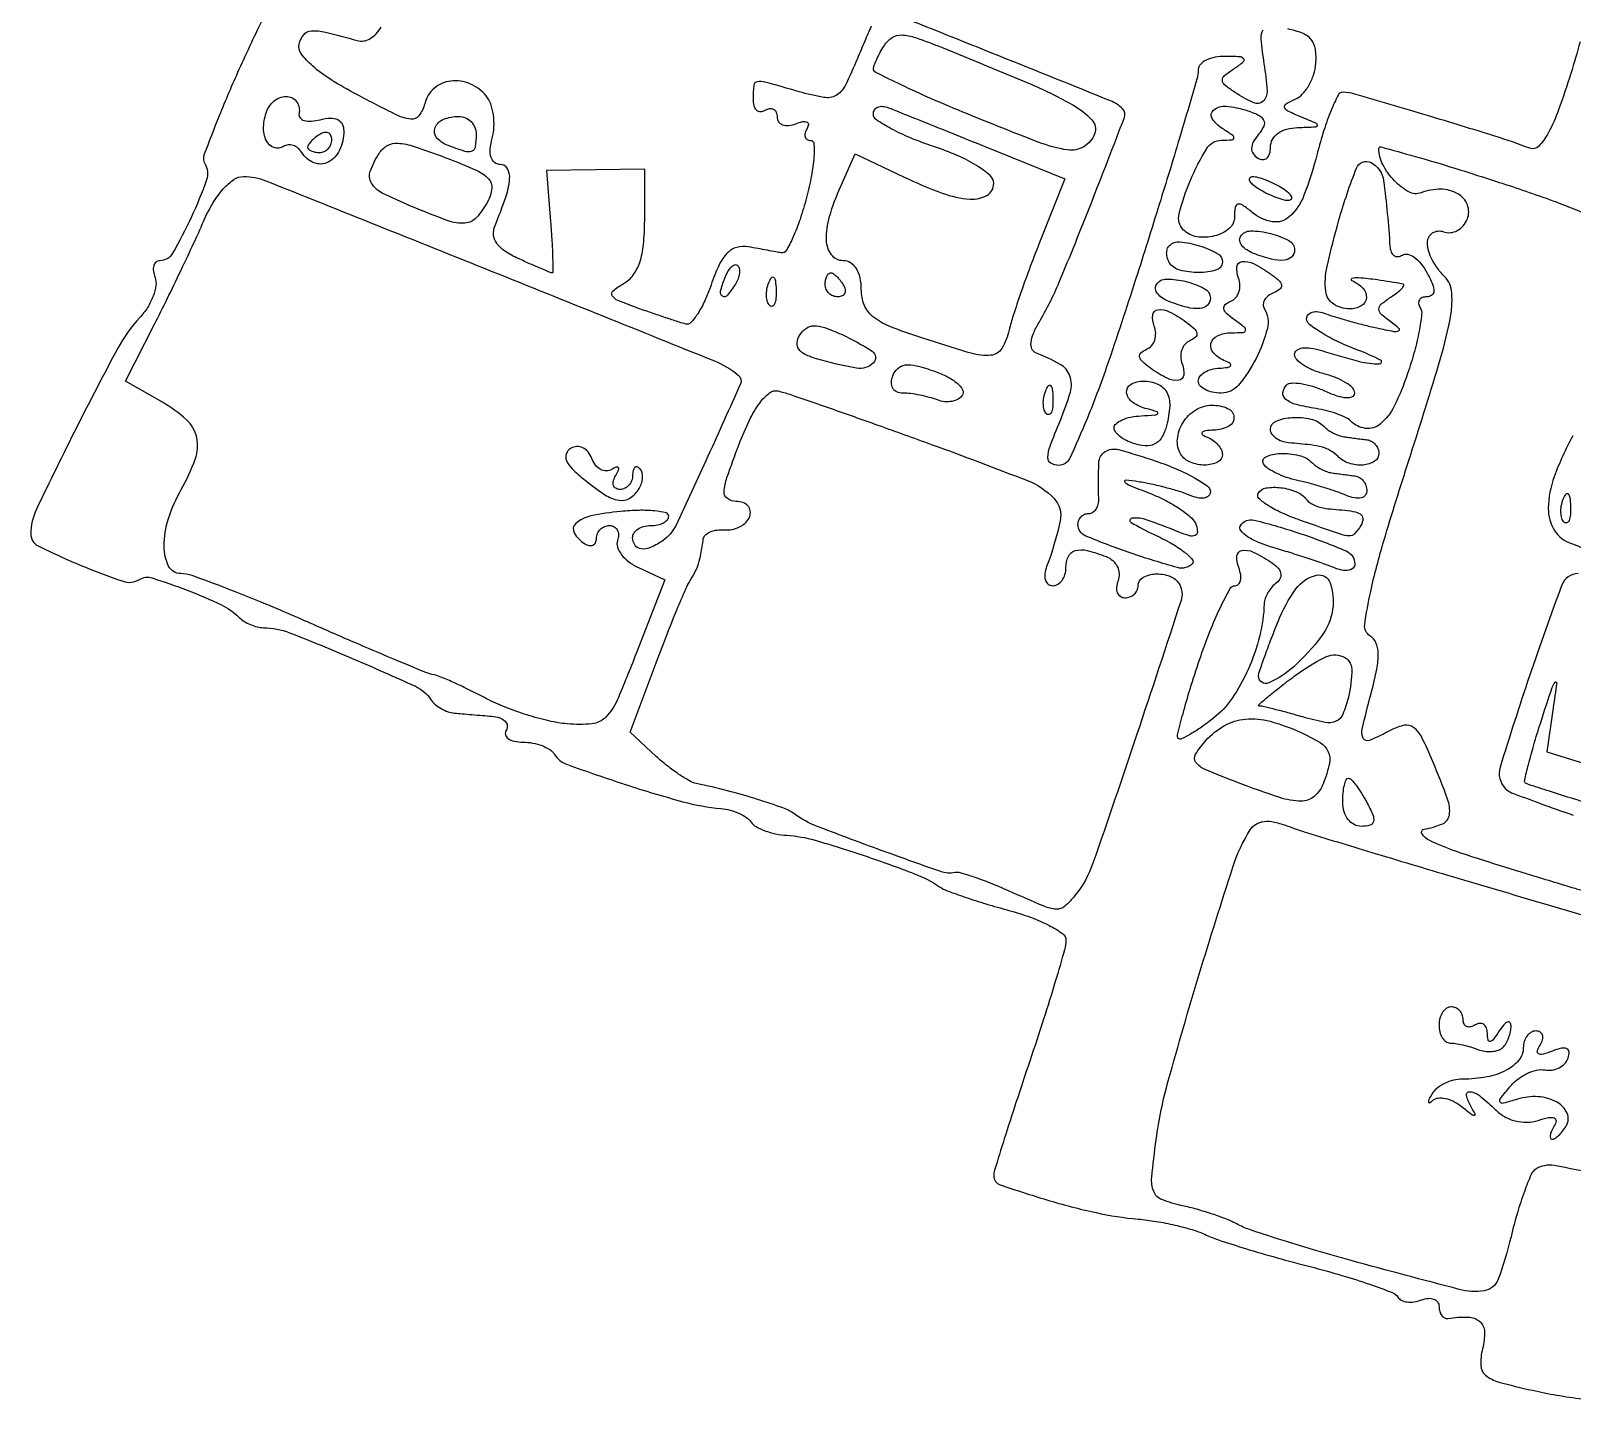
# Model space of a CAD drawing. Extents: x -19 to 322, y 67 to 181.
# Drawn here: x -19.4 to 41.4, y 81.3 to 135.4 of the extents above; entities that cross this region are included whole.
import ezdxf

# ---------------------------------------------------------------- set-up
doc = ezdxf.new("R2010")
doc.units = 0
doc.layers.get('0').update_dxf_attribs({"linetype": 'CONTINUOUS'})

msp = doc.modelspace()

# ---------------------------------------------------------------- linework, layer by layer
for points in [[(29.238, 135.392, 0.178228), (29.149, 135.042, 0.013591), (29.278, 134.062, -0.022186), (29.399, 132.991, -0.222318), (29.241, 132.582, -0.308709), (28.873, 132.52, -0.036974), (28.112, 132.943, -0.02521), (27.724, 133.226, -0.226004), (27.636, 133.411, -0.226004), (27.724, 133.596, -0.02521), (28.112, 133.879, 0.022927), (28.46, 134.131, 0.405719), (28.476, 134.257, 0.222344), (28.325, 134.337, 0.011338), (27.755, 134.354, 0.046933), (27.346, 134.318, 0.067194), (27, 134.206, 0.08768), (26.767, 134.038, 0.195384), (26.686, 133.839, -0.071434), (26.631, 133.455, -0.001044), (25.979, 131.25, -0.002837), (25.202, 128.694, -0.001866), (24.28, 125.76, -0.005013), (23.153, 122.339, -0.015126), (22.291, 120.04, -0.013493), (21.596, 118.464, -0.28973), (21.185, 118.205, -0.135388), (20.868, 118.292, -0.270233), (20.746, 118.513, -0.0843), (20.833, 118.962, -0.009044), (21.226, 119.952, 0.027328), (21.633, 121.099, 0.157979), (21.616, 121.734, 0.179918), (21.233, 122.192, 0.037634), (20.271, 122.649, -0.205862), (20.118, 122.799, -0.124311), (20.081, 123.053, -0.075194), (20.174, 123.41, -0.032351), (20.396, 123.849, 0.034183), (21.193, 125.437, 0.005999), (22.449, 128.536, 0.001512), (23.769, 131.94, 0.296314), (23.696, 132.283, 0.10064), (23.221, 132.597, 0.000739), (18.814, 134.371, 0.000315), (14.268, 136.19, 0.31229)], [(-10.217, 135.909, 0.006972), (-11.193, 133.829, 0.010803), (-11.972, 132.005, 0.005334), (-12.573, 130.459, 0.232547), (-12.54, 130.121, -0.227889), (-12.472, 129.473, -0.022889), (-13.077, 127.994, -0.021981), (-13.811, 126.577, -0.268344), (-14.32, 126.283, 0.179079), (-14.466, 126.229, 0.148493), (-14.555, 126.089, 0.102496), (-14.569, 125.875, 0.057608), (-14.505, 125.622, -0.128376), (-14.469, 125.303, -0.05531), (-14.578, 124.885, -0.049703), (-14.8, 124.441, -0.046548), (-15.11, 124.04, 0.06444), (-15.975, 122.831, 0.006639), (-17.595, 119.714, 0.004733), (-19.185, 116.478, 0.112251), (-19.408, 115.494, 0.285226), (-19.114, 115.021, 0.015826), (-17.462, 114.267, 0.017088), (-15.767, 113.626, 0.22397), (-15.116, 113.699, -0.218763), (-14.624, 113.76, -0.014309), (-13.236, 113.274, -0.019909), (-11.886, 112.696, -0.086108), (-11.178, 112.194, 0.05936), (-10.987, 112.043, 0.038601), (-10.738, 111.915, 0.038536), (-10.47, 111.826, 0.058059), (-10.227, 111.795, -0.090618), (-9.193, 111.595, -0.007998), (-6.718, 110.582, -0.006214), (-4.225, 109.479, -0.138324), (-3.628, 108.972, 0.067873), (-3.454, 108.776, 0.045622), (-3.21, 108.603, 0.04547), (-2.937, 108.477, 0.065483), (-2.677, 108.421, -0.000182), (-2.382, 108.396, -0.000081), (-1.991, 108.364, -0.00008), (-1.578, 108.329, -0.000108), (-1.204, 108.298, -0.057998), (-0.896, 108.235, -0.113778), (-0.683, 108.107, -0.170499), (-0.598, 107.936, -0.171649), (-0.638, 107.75, 0.195087), (-0.669, 107.57, 0.183858), (-0.566, 107.415, 0.1076), (-0.325, 107.309, 0.049451), (0.019, 107.275, -0.044995), (0.404, 107.24, -0.045442), (0.775, 107.137, -0.049503), (1.08, 106.986, -0.11497), (1.259, 106.806, 0.169897), (1.775, 106.388, 0.007025), (4.06, 105.605, 0.012582), (6.336, 104.924, 0.044139), (7.84, 104.654, -0.043348), (8.198, 104.591, -0.039953), (8.551, 104.465, -0.042394), (8.846, 104.301, -0.094619), (9.028, 104.121, 0.113849), (9.225, 103.941, 0.040142), (9.573, 103.779, 0.037342), (9.998, 103.656, 0.035849), (10.442, 103.596, -0.05532), (11.556, 103.402, -0.010417), (13.531, 102.782, -0.01035), (15.477, 102.08, -0.056443), (16.469, 101.564, 0.05846), (16.775, 101.407, 0.007594), (17.468, 101.159, 0.008764), (18.303, 100.891, 0.007222), (19.202, 100.634, -0.021754), (20.066, 100.359, -0.031983), (20.796, 100.038, -0.033084), (21.327, 99.716, -0.244555), (21.459, 99.462, -0.069375), (21.406, 99.081, -0.003206), (21.04, 97.826, -0.005269), (20.579, 96.339, -0.003752), (20.033, 94.682, 0.002086), (19.487, 93.043, 0.003156), (19.026, 91.612, 0.00122), (18.642, 90.38, 0.07517), (18.608, 90.154, 0.320355), (18.864, 89.795, 0.009757), (20.699, 89.205, 0.01865), (22.65, 88.698, 0.032072), (24.31, 88.442, -0.018721), (25.016, 88.352, -0.015305), (25.764, 88.205, -0.015578), (26.444, 88.027, -0.038731), (26.924, 87.844, 0.030749), (27.481, 87.621, 0.005605), (28.543, 87.283, 0.006012), (29.795, 86.916, 0.005425), (31.1, 86.567, -0.008634), (32.353, 86.222, -0.012462), (33.448, 85.871, -0.008199), (34.34, 85.544, -0.163713), (34.561, 85.361, 0.148428), (34.702, 85.236, 0.077418), (34.931, 85.172, 0.065888), (35.208, 85.176, 0.055556), (35.492, 85.25, -0.066643), (35.759, 85.313, -0.114223), (35.985, 85.284, -0.15229), (36.134, 85.17, -0.154099), (36.19, 84.991, 0.067256), (36.217, 84.794, 0.09539), (36.295, 84.636, 0.118838), (36.411, 84.542, 0.152475), (36.546, 84.522, -0.045262), (37.344, 84.574, -0.176104), (37.798, 84.397, -0.210478), (37.984, 83.996, -0.066425), (37.907, 83.324, 0.067983), (37.835, 82.671, 0.215735), (38.022, 82.284, 0.107796), (38.547, 82.01, 0.011812), (39.876, 81.682, 0.011992), (40.834, 81.493, 0.010307), (41.85, 81.34, 0.010429)], [(13.773, 135.543, 0.003983), (13.514, 134.948, 0.002683), (13.227, 134.266, -0.017067), (12.737, 133.189, -0.149539), (12.381, 132.813, -0.175152), (11.902, 132.731, -0.025423), (10.923, 132.959, 0.002606), (9.577, 133.337, 0.107019), (9.277, 133.354, 0.334885), (9.136, 133.208, 0.030168), (9.104, 132.67, 0.066118), (9.138, 132.408, 0.138808), (9.243, 132.233, 0.191142), (9.398, 132.172, 0.139169), (9.579, 132.223, -0.093667), (9.76, 132.293, -0.171987), (9.914, 132.268, -0.173661), (10.018, 132.151, -0.095723), (10.054, 131.963, 0.154208), (10.113, 131.774, 0.152806), (10.27, 131.654, 0.114179), (10.509, 131.624, 0.066075), (10.792, 131.691, -0.036408), (11.067, 131.775, -0.155351), (11.236, 131.76, -0.32948), (11.293, 131.665, -0.1144), (11.239, 131.505, 0.068718), (11.159, 131.325, 0.142891), (11.16, 131.173, 0.19036), (11.238, 131.073, 0.133222), (11.378, 131.035, -0.398129), (11.512, 130.908, -0.031634), (11.508, 130.372, -0.029404), (11.413, 129.643, -0.016801), (11.217, 128.778, -0.016536), (10.961, 127.918, -0.026473), (10.681, 127.206, -0.024518), (10.41, 126.682, -0.316879), (10.221, 126.595, 0.000479), (10.007, 126.635, 0.000134), (9.671, 126.696, 0.000135), (9.292, 126.765, 0.000142), (8.918, 126.833, 0.114275), (8.465, 126.811, 0.130845), (8.093, 126.59, 0.084539), (7.769, 126.122, 0.026803), (7.45, 125.333, -0.023932), (7.2, 124.703, -0.037156), (6.921, 124.191, -0.042263), (6.651, 123.843, -0.277998), (6.448, 123.783, -0.013769), (6.198, 123.856, -0.002301), (5.723, 124.012, -0.00252), (5.167, 124.2, -0.002232), (4.589, 124.401, -0.010516), (3.774, 124.709, -0.162192), (3.549, 124.901, -0.374814), (3.583, 125.098, -0.040837), (3.995, 125.381, 0.105698), (4.373, 125.718, 0.077463), (4.631, 126.218, 0.05621), (4.78, 126.92, 0.024329), (4.827, 127.874), (4.827, 129.893), (2.889, 129.87), (0.952, 129.847), (1.111, 127.827, -0.004607), (1.164, 127.053, -0.007717), (1.194, 126.401, -0.002386), (1.207, 125.846, -0.420013), (1.17, 125.808, -0.098256), (1.099, 125.822, -0.001759), (0.738, 125.972, -0.00432), (0.319, 126.153, -0.002861), (-0.159, 126.368, -0.03813), (-0.694, 126.663, -0.094783), (-1.015, 126.973, -0.134017), (-1.136, 127.308, -0.118847), (-1.078, 127.674, 0.015875), (-0.656, 128.791, 0.061606), (-0.504, 129.513, 0.149703), (-0.592, 129.918, 0.271392), (-0.876, 130.085, -0.166224), (-1.099, 130.161, -0.15647), (-1.235, 130.36, -0.097261), (-1.267, 130.687, -0.039779), (-1.188, 131.129, 0.053853), (-1.122, 131.574, 0.046057), (-1.146, 132.048, 0.048316), (-1.252, 132.479, 0.089257), (-1.429, 132.792, 0.118027), (-2.07, 133.272, 0.134282), (-2.827, 133.38, 0.147759), (-3.482, 133.088, 0.151756), (-3.858, 132.485, -0.094168), (-4.085, 132.007, -0.274586), (-4.408, 131.869, -0.082907), (-4.983, 132.046, -0.005451), (-6.533, 132.841, -0.018806), (-7.552, 133.429, -0.039654), (-8.285, 133.974, -0.053208), (-8.73, 134.456, -0.215814), (-8.813, 134.837, -0.120115), (-8.633, 135.209, -0.207864), (-8.332, 135.363, -0.076683), (-7.777, 135.312, -0.008246), (-6.526, 134.978, 0.212471), (-6.023, 135.05, 0.118595), (-5.582, 135.501, 0.036151)], [(41.759, 134.922, -0.006393), (41.393, 133.682, -0.012039), (40.911, 132.244, -0.037909), (40.493, 131.316, -0.064202), (40.118, 130.799, -0.304264), (39.779, 130.722, 0.016155), (38.397, 131.202, 0.002749), (35.732, 132.015, 0.001011), (32.871, 132.865, 0.071812), (32.382, 132.936, 0.285084), (32.204, 132.825, 0.017041), (31.93, 132.222, 0.021434), (31.644, 131.437, 0.01379), (31.378, 130.505, -0.028252), (30.858, 128.867, -0.118404), (30.279, 128.02, -0.230901), (29.606, 127.825, -0.130872), (28.818, 128.189, 0.021283), (28.438, 128.478, 0.219129), (28.249, 128.512, 0.301897), (28.139, 128.389, 0.0357), (28.112, 128.004, -0.222805), (27.9, 127.553, -0.11209), (27.326, 127.261, -0.101257), (26.633, 127.229, -0.158598), (26.105, 127.497, -0.263979), (25.929, 128.134, -0.037894), (26.374, 129.464, -0.037943), (27.016, 130.713, -0.25826), (27.597, 131.042, 0.01264), (28.019, 131.057, 0.363196), (28.093, 131.126, 0.278438), (28.045, 131.231, 0.009419), (27.65, 131.492, -0.106798), (27.235, 131.9, -0.388222), (27.288, 132.235, -0.191065), (27.782, 132.384, -0.055813), (28.576, 132.226, -0.033195), (29.056, 132.038, -0.165714), (29.262, 131.84, -0.229249), (29.267, 131.599, -0.066386), (29.064, 131.275, 0.045202), (28.856, 130.972, 0.121946), (28.787, 130.722, 0.162462), (28.85, 130.513, 0.100247), (29.039, 130.336, 0.130347), (29.228, 130.279, 0.189834), (29.391, 130.337, 0.144925), (29.5, 130.508, 0.070066), (29.537, 130.769, -0.1278), (29.615, 131.07, -0.109335), (29.833, 131.315, -0.089938), (30.174, 131.478, -0.05925), (30.606, 131.544, 0.003212), (31.313, 131.57, 0.324095), (31.386, 131.628, 0.376179), (31.349, 131.706, 0.003632), (30.725, 131.968, -0.015312), (30.224, 132.192, -0.205097), (30.094, 132.341, -0.35217), (30.149, 132.483, -0.034051), (30.504, 132.659, 0.106878), (30.79, 132.856, 0.057736), (31.046, 133.2, 0.053613), (31.236, 133.63, 0.056786), (31.326, 134.082, 0.056943), (31.308, 134.638, 0.135862), (31.143, 135.014, 0.127544), (30.8, 135.265, 0.047381), (30.221, 135.434, 0.030402)], [(42.135, 101.32, -0.000851), (40.291, 101.879, -0.001035), (38.566, 102.408, -0.007264), (36.842, 102.969, -0.029771), (35.825, 103.386, -0.133607), (35.517, 103.653, -0.545322), (35.596, 103.836, 0.060885), (36.334, 104.054, 0.264452), (36.599, 104.405, 0.121179), (36.528, 105.024, 0.010422), (35.942, 106.515, 0.016632), (35.508, 107.462, 0.114597), (35.185, 107.853, 0.21176), (34.821, 107.94, 0.077351), (34.31, 107.761, -0.018666), (33.449, 107.341, -0.388092), (33.199, 107.425, -0.187794), (33.15, 107.784, -0.006262), (33.51, 109.202, 0.015543), (33.734, 110.16, 0.055556), (33.789, 110.786, 0.097755), (33.696, 111.203, 0.152187), (33.457, 111.479, -0.295453), (33.256, 111.902, -0.021759), (33.491, 113.228, -0.018122), (34.013, 115.229, -0.00475), (34.996, 118.396, 0.003434), (36.174, 122.157, 0.026129), (36.623, 123.958, 0.061308), (36.696, 125.011, 0.185237), (36.409, 125.657, -0.072535), (35.914, 126.321, -0.118529), (35.734, 126.996, -0.255401), (35.931, 127.379, -0.244937), (36.366, 127.429, 0.115617), (36.637, 127.392, 0.100454), (36.912, 127.475, 0.093336), (37.148, 127.666, 0.084611), (37.309, 127.937, 0.186412), (37.307, 128.496, 0.173392), (36.931, 128.93, 0.128662), (36.256, 129.107, 0.092223), (35.484, 128.965, -0.22122), (34.999, 128.999, -0.076313), (34.428, 129.439, -0.070691), (33.97, 130.08, -0.120425), (33.814, 130.717, -0.495152), (33.896, 130.779, -0.001775), (35.245, 130.403, -0.006487), (36.817, 129.937, -0.003815), (38.685, 129.341, -0.008211), (40.811, 128.605, -0.022328), (42.281, 127.994, -0.024599)], [(41.466, 119.37, 0.033634), (40.736, 117.756, 0.086736), (40.502, 116.502, 0.144985), (40.749, 115.631, 0.176546), (41.417, 115.116, -0.071774), (42.06, 114.805, -0.191361)], [(41.684, 113.928, 0.313028), (41.042, 113.482, 0.00758), (39.764, 109.895, 0.007951), (38.602, 106.281, 0.273801), (38.806, 105.444, 0.107877), (39.054, 105.28, 0.00363), (40.16, 104.864, 0.006715), (41.483, 104.398, 0.004613)], [(42.605, 104.694, -0.001444), (41.502, 105.034, -0.002216), (40.548, 105.335, -0.000736), (39.725, 105.6, -0.062436), (39.606, 105.656, -0.318812), (39.566, 105.753, -0.004542), (39.721, 106.399, -0.010584), (39.929, 107.165, -0.00654), (40.205, 108.056, -0.001386), (40.655, 109.434, -0.098387), (40.773, 109.643, -0.745173), (40.834, 109.615, -0.003809), (40.696, 108.627), (40.441, 106.89), (43.424, 105.968, 0.007171)], [(42.458, 90.189, 0.019164), (40.734, 90.556, 0.183301), (40.009, 90.416, 0.154086), (39.825, 90.202, 0.013559), (39.558, 89.531, 0.016752), (39.282, 88.694, 0.012253), (39.031, 87.749, -0.028467), (38.524, 86.066, -0.274988), (37.97, 85.613, -0.101334), (36.983, 85.666, -0.002659), (32.716, 86.807, -0.004895), (31.236, 87.226, -0.005958), (29.858, 87.649, -0.005067), (28.709, 88.03, -0.041019), (28.201, 88.252, 0.030311), (27.799, 88.438, 0.012683), (27.238, 88.642, 0.012494), (26.625, 88.829, 0.015848), (26.05, 88.971, -0.040444), (25.246, 89.21, -0.209437), (24.925, 89.53, -0.118623), (24.846, 90.095, -0.009705), (25.022, 91.587, -0.033435), (25.5, 93.906, -0.006125), (26.722, 98.111, -0.004587), (28.049, 102.342, -0.06173), (28.735, 103.812, -0.117127), (28.966, 104.039, -0.111242), (29.28, 104.144, -0.080852), (29.691, 104.12, -0.03553), (30.214, 103.962, 0.016671), (30.997, 103.694, 0.000759), (33.707, 102.87, 0.001267), (36.927, 101.906, 0.000907), (40.533, 100.842, -0.00175), (44.115, 99.78, -0.002558)]]:
    msp.add_lwpolyline(points, format="xyb")
for points in [[(17.571, 132.079, -0.00574), (16.147, 132.68, -0.009225), (14.949, 133.229, -0.003587), (13.948, 133.719, -0.291926), (13.863, 133.861, -0.084411), (13.891, 134.003, -0.016969), (13.992, 134.242, -0.017478), (14.129, 134.515, -0.015542), (14.291, 134.788, -0.108745), (14.596, 135.096, -0.152884), (14.967, 135.198, -0.07528), (15.522, 135.095, -0.012583), (16.541, 134.712, -0.003704), (20.112, 133.236, -0.028795), (21.729, 132.44, -0.075757), (22.479, 131.851, -0.287592), (22.589, 131.293, -0.166522), (22.163, 130.783, -0.176756), (21.525, 130.657, -0.053362), (20.362, 130.969, -0.00486)], [(-8.721, 130.567, 0.08344), (-8.866, 130.733, 0.092847), (-9.052, 130.834, 0.100558), (-9.25, 130.857, 0.117181), (-9.429, 130.797, -0.224689), (-9.812, 130.754, -0.20349), (-10.11, 131.022, -0.122044), (-10.218, 131.568, -0.079651), (-10.085, 132.2, -0.145665), (-9.754, 132.631, -0.179349), (-9.268, 132.766, -0.233463), (-8.901, 132.544, -0.196821), (-8.819, 132.093, 0.226118), (-8.779, 131.93, 0.152821), (-8.617, 131.822, 0.089912), (-8.338, 131.793, 0.044982), (-7.987, 131.852, -0.04983), (-7.582, 131.916, -0.125898), (-7.291, 131.859, -0.17095), (-7.117, 131.685, -0.112777), (-7.053, 131.407, -0.106547), (-7.217, 130.648, -0.171616), (-7.67, 130.175, -0.217793), (-8.235, 130.154, -0.157742)], [(15.727, 123.249, -0.016064), (14.481, 123.701, -0.075262), (13.826, 124.086, -0.129841), (13.496, 124.536, -0.093641), (13.38, 125.15, 0.051572), (13.332, 125.615, 0.089068), (13.187, 125.975, 0.115607), (12.958, 126.201, 0.138111), (12.668, 126.283, -0.237331), (12.206, 126.515, -0.152583), (12.005, 127.092, -0.080729), (12.125, 128.024, -0.032787), (12.57, 129.227), (13.143, 130.509), (15.044, 129.6, 0.023266), (16.573, 128.954, 0.069689), (17.679, 128.714, 0.15119), (18.338, 128.865, 0.267409), (18.608, 129.334, 0.217635), (18.462, 129.651, 0.040389), (17.931, 130.041, 0.035522), (17.17, 130.438, 0.022365), (16.232, 130.797, -0.017314), (15.321, 131.135, -0.025816), (14.554, 131.498, -0.023616), (13.98, 131.842, -0.250867), (13.856, 132.074, -0.139847), (13.903, 132.241, -0.154486), (14.03, 132.35, -0.122595), (14.223, 132.38, -0.072937), (14.45, 132.327, -0.001078), (14.832, 132.175, -0.000093), (15.806, 131.783, -0.000123), (16.968, 131.316, -0.000095), (18.233, 130.807), (21.422, 129.523), (20.444, 127.071, 0.005629), (20.051, 126.054, 0.005581), (19.68, 125.026, 0.005486), (19.376, 124.119, 0.021527), (19.219, 123.551, -0.076895), (18.928, 122.822, -0.242288), (18.496, 122.551, -0.093536), (17.721, 122.629, -0.007311)], [(-2.972, 130.847, -0.13395), (-3.389, 131.152, -0.270599), (-3.445, 131.541, -0.204328), (-3.115, 131.869, -0.095101), (-2.511, 131.985, -0.103216), (-2.249, 131.931, -0.098834), (-2.027, 131.776, -0.096907), (-1.878, 131.545, -0.095012), (-1.826, 131.273, -0.036233), (-1.862, 130.781, -0.274229), (-2.002, 130.608, -0.168495), (-2.277, 130.602, -0.013508)], [(-7.528, 131.063, 0.108972), (-7.566, 131.232, 0.182303), (-7.668, 131.332, 0.161196), (-7.822, 131.347, 0.082592), (-8.004, 131.273, 0.029505), (-8.185, 131.145, 0.035638), (-8.339, 131.004, 0.038439), (-8.448, 130.869, 0.151918), (-8.479, 130.769, 0.210953), (-8.443, 130.689, 0.081139), (-8.339, 130.621, 0.061769), (-8.186, 130.575, 0.042167), (-8.004, 130.56, 0.105053), (-7.822, 130.598, 0.099167), (-7.668, 130.708, 0.09642), (-7.565, 130.871, 0.093332)], [(-4.382, 128.428, -0.017751), (-5.532, 128.957, -0.139719), (-5.96, 129.352, -0.227131), (-6.007, 129.813, -0.054972), (-5.661, 130.521, -0.124812), (-5.336, 130.829, -0.143465), (-4.92, 130.925, -0.065743), (-4.273, 130.799, -0.010517), (-3.059, 130.364, -0.011781), (-1.83, 129.862, -0.097745), (-1.337, 129.52, -0.224024), (-1.209, 129.143, -0.095029), (-1.371, 128.621, -0.060506), (-1.817, 127.987, -0.195836), (-2.271, 127.767, -0.103906), (-2.937, 127.863, -0.01144)], [(32.693, 119.959, 0.085646), (32.498, 120.096, 0.024957), (32.159, 120.238, 0.02429), (31.754, 120.361, 0.023819), (31.336, 120.445, -0.024996), (30.558, 120.604, -0.105143), (30.134, 120.815, -0.258093), (30.026, 121.073, -0.170482), (30.169, 121.371, -0.191811), (30.368, 121.456, -0.044367), (30.741, 121.434, -0.039598), (31.195, 121.328, -0.029816), (31.674, 121.143, 0.026799), (32.153, 120.955, 0.062081), (32.531, 120.88, 0.116501), (32.771, 120.918, 0.303656), (32.864, 121.057, 0.199651), (32.782, 121.253, 0.054291), (32.515, 121.466, 0.046015), (32.13, 121.663, 0.033956), (31.676, 121.811, -0.035691), (31.221, 121.96, -0.047728), (30.837, 122.162, -0.056605), (30.57, 122.383, -0.19368), (30.488, 122.588, -0.240751), (30.571, 122.751, -0.122732), (30.789, 122.839, -0.073769), (31.131, 122.835, -0.03584), (31.557, 122.736, 0.011045), (33.051, 122.309, 0.067766), (33.845, 122.212, 0.782622), (33.88, 122.362, 0.028389), (32.982, 122.756, -0.019773), (32.209, 123.081, -0.028596), (31.556, 123.432, -0.02793), (31.076, 123.765, -0.231007), (30.963, 123.997, -0.185543), (31.025, 124.158, -0.146953), (31.185, 124.256, -0.099684), (31.43, 124.269, -0.055638), (31.72, 124.193, 0.016831), (32.097, 124.063, 0.006636), (32.625, 123.908, 0.00656), (33.2, 123.755, 0.008153), (33.739, 123.629, 0.007056), (34.398, 123.496, 0.150229), (34.593, 123.518, 0.549228), (34.608, 123.614, 0.024304), (34.289, 123.868, -0.025046), (33.903, 124.178, -0.214769), (33.814, 124.375, -0.223876), (33.904, 124.566, -0.027236), (34.289, 124.85, 0.01833), (34.547, 125.033, 0.041773), (34.723, 125.193, 0.090166), (34.795, 125.305, 0.477926), (34.764, 125.361, 0.007759), (33.757, 125.525, 0.019296), (33.015, 125.605, 0.085674), (32.75, 125.578, 0.711889), (32.745, 125.5, -0.10405), (33.184, 125.199, -0.213882), (33.32, 124.814, -0.250844), (33.119, 124.502, -0.127365), (32.654, 124.382, -0.15178), (32.018, 124.58, -0.215951), (31.717, 125.079, -0.085127), (31.768, 126.052, -0.013751), (32.239, 127.898, -0.024856), (32.931, 129.94, -0.445135), (33.51, 130.156, -0.245724), (34.002, 129.448, -0.015616), (34.25, 126.849, 0.079492), (34.299, 126.632, 0.146022), (34.41, 126.492, 0.173016), (34.566, 126.449, 0.120129), (34.741, 126.506, -0.202545), (34.952, 126.539, -0.092842), (35.211, 126.42, -0.0693), (35.477, 126.169, -0.046669), (35.708, 125.821, -0.021644), (35.928, 125.362, -0.102657), (35.986, 125.078, -0.242155), (35.904, 124.921, -0.155257), (35.703, 124.857, 0.087302), (35.524, 124.826, 0.166167), (35.412, 124.735, 0.17874), (35.383, 124.6, 0.102837), (35.441, 124.441, -0.168551), (35.502, 124.165, -0.017915), (35.402, 123.502, -0.020509), (35.217, 122.7, -0.015094), (34.949, 121.828, -0.031156), (34.417, 120.538, -0.106902), (33.86, 119.829, -0.210589), (33.284, 119.665, -0.163176)], [(-1.414, 108.99, 0.007064), (-2.061, 109.321, 0.008328), (-2.684, 109.615, 0.00743), (-3.216, 109.847, 0.050631), (-3.489, 109.93, -0.049249), (-3.819, 110.028, -0.001537), (-5.122, 110.569, -0.002989), (-6.654, 111.22, -0.002065), (-8.381, 111.975, 0.005369), (-10.124, 112.723, 0.007418), (-11.704, 113.354, 0.004927), (-13.037, 113.849, 0.086564), (-13.49, 113.928, -0.286144), (-13.967, 114.225, -0.116122), (-14.145, 115.005, -0.075232), (-13.972, 116.106, -0.053187), (-13.468, 117.254, 0.042774), (-12.916, 118.446, 0.141491), (-12.859, 119.301, 0.155799), (-13.265, 120.005, 0.055368), (-14.216, 120.695), (-15.67, 121.523), (-14.52, 123.784, 0.003866), (-14.022, 124.78, 0.002742), (-13.479, 125.905, 0.002767), (-12.973, 126.984, 0.005863), (-12.595, 127.827, -0.031415), (-12.224, 128.552, -0.048525), (-11.808, 129.12, -0.060074), (-11.387, 129.49, -0.151493), (-11.002, 129.609, -0.095334), (-10.135, 129.443, -0.00041), (-1.232, 125.876, -0.00051), (7.58, 122.327, -0.075219), (8.524, 121.769, -0.337746), (8.607, 121.425, -0.002454), (7.324, 118.561, -0.004377), (6.052, 115.822, -0.129486), (5.562, 115.242, -0.047903), (5.08, 114.968, -0.128854), (4.694, 114.904, -0.219828), (4.449, 115.046, -0.15455), (4.352, 115.353, -0.148195), (4.407, 115.535, -0.098894), (4.561, 115.689, -0.082425), (4.792, 115.793, -0.064853), (5.064, 115.829, 0.049788), (5.337, 115.856, 0.069776), (5.568, 115.937, 0.089934), (5.723, 116.057, 0.185687), (5.777, 116.197, 0.349806), (5.671, 116.331, 0.031602), (5.219, 116.405, 0.030261), (4.605, 116.428, 0.018125), (3.876, 116.385, 0.027032), (2.702, 116.209, 0.131841), (2.107, 115.91, 0.354253), (2.046, 115.535, 0.125316), (2.451, 115.116, 0.082592), (2.632, 115.041, 0.161196), (2.786, 115.056, 0.182303), (2.889, 115.157, 0.108972), (2.926, 115.325, -0.101382), (2.965, 115.517, -0.098466), (3.077, 115.681, -0.097376), (3.244, 115.79, -0.096743), (3.441, 115.829, -0.128219), (3.621, 115.782, -0.144629), (3.745, 115.654, -0.123401), (3.793, 115.461, -0.080463), (3.755, 115.235, 0.166326), (3.756, 114.972, 0.082419), (3.917, 114.675, 0.067312), (4.207, 114.391, 0.052342), (4.588, 114.165), (5.622, 113.69), (4.489, 110.77, -0.008586), (3.739, 108.93, -0.092991), (3.294, 108.266, -0.175033), (2.743, 108.001, -0.04878), (1.771, 107.996, -0.033955), (1.048, 108.113, -0.018512), (0.181, 108.349, -0.018371), (-0.686, 108.655, -0.02769)], [(30.012, 129.134, 0.026766), (29.705, 129.31, 0.024204), (29.369, 129.459, 0.024967), (29.056, 129.563, 0.067616), (28.824, 129.595, 0.190341), (28.714, 129.551, 0.335455), (28.698, 129.459, 0.102785), (28.818, 129.312, 0.027796), (29.062, 129.134, 0.026766), (29.37, 128.958, 0.024204), (29.705, 128.809, 0.024967), (30.018, 128.705, 0.067616), (30.25, 128.673, 0.190341), (30.36, 128.717, 0.335455), (30.376, 128.809, 0.102785), (30.257, 128.956, 0.027796)], [(28.866, 126.57, -0.053655), (28.597, 126.708, -0.083859), (28.406, 126.885, -0.115496), (28.322, 127.071, -0.189456), (28.352, 127.239, -0.26033), (28.75, 127.46, -0.06117), (29.532, 127.362, -0.061728), (30.262, 127.08, -0.27631), (30.488, 126.703, -0.210021), (30.368, 126.431, -0.166845), (30.072, 126.301, -0.084067), (29.57, 126.345, -0.028103)], [(25.539, 126.217, -0.0681), (25.461, 126.392, -0.070314), (25.435, 126.58, -0.077394), (25.461, 126.751, -0.119879), (25.538, 126.878, -0.22408), (25.961, 127.029, -0.051094), (26.727, 126.875, -0.051468), (27.432, 126.575, -0.272604), (27.636, 126.227, -0.33148), (27.408, 125.921, -0.071444), (26.712, 125.818, -0.064519), (25.952, 125.912, -0.193533)], [(7.989, 125.591, -0.035865), (8.113, 125.856, -0.069269), (8.255, 126.042, -0.118528), (8.388, 126.124, -0.281567), (8.497, 126.097, -0.156651), (8.561, 125.973, -0.070517), (8.565, 125.789, -0.059701), (8.513, 125.575, -0.049364), (8.41, 125.364, -0.030391), (8.096, 124.918, -0.36195), (7.904, 124.879, -0.344086), (7.822, 125.064, -0.029555)], [(26.686, 121.531, -0.166817), (26.749, 121.715, -0.089519), (26.93, 121.878, -0.072185), (27.2, 121.994, -0.054847), (27.518, 122.044, 0.021021), (27.834, 122.071, 0.185333), (27.956, 122.137, 0.449116), (27.944, 122.221, 0.051902), (27.755, 122.321, -0.103763), (27.295, 122.629, -0.250839), (27.185, 123.01, -0.24316), (27.441, 123.323, -0.099968), (27.993, 123.439, 0.013356), (28.459, 123.456, 0.33149), (28.552, 123.534, 0.292297), (28.509, 123.655, 0.011504), (28.112, 123.95, -0.032119), (27.803, 124.199, -0.159252), (27.696, 124.391, -0.264347), (27.749, 124.55, -0.086156), (27.966, 124.687, 0.117578), (28.162, 124.827, 0.098237), (28.29, 125.051, 0.090516), (28.329, 125.323, 0.082155), (28.272, 125.601, -0.11721), (28.212, 126.044, -0.348697), (28.412, 126.25, -0.151737), (28.867, 126.17, -0.035424), (29.537, 125.764, -0.028195), (29.865, 125.503, -0.173837), (29.967, 125.317, -0.275046), (29.904, 125.161, -0.066607), (29.653, 125.018, 0.068028), (29.442, 124.897, 0.097), (29.3, 124.736, 0.120664), (29.249, 124.56, 0.151237), (29.291, 124.396, -0.202937), (29.412, 123.614, -0.055985), (28.965, 122.425, -0.056143), (28.272, 121.375, -0.222426), (27.59, 121.056, -0.050599), (27.244, 121.091, -0.070562), (26.952, 121.195, -0.090674), (26.755, 121.35, -0.183282)], [(9.729, 125.422, -0.054073), (9.835, 125.62, -0.470617), (9.921, 125.628, -0.168741), (9.988, 125.489, -0.018894), (10.017, 125.135, -0.028489), (10.011, 124.804, -0.077125), (9.959, 124.576, -0.208169), (9.871, 124.489, -0.296942), (9.767, 124.511, -0.126455), (9.675, 124.666, -0.060344), (9.637, 124.897, -0.05415), (9.655, 125.162, -0.051402)], [(11.955, 125.333, -0.042167), (11.97, 125.514, -0.061769), (12.016, 125.668, -0.081139), (12.084, 125.772, -0.210953), (12.164, 125.808, -0.151918), (12.265, 125.777, -0.038439), (12.399, 125.668, -0.035638), (12.54, 125.514, -0.029505), (12.668, 125.333, -0.082592), (12.742, 125.151, -0.161196), (12.727, 124.997, -0.182303), (12.627, 124.895, -0.108972), (12.458, 124.857, -0.093332), (12.266, 124.893, -0.09642), (12.103, 124.997, -0.099167), (11.993, 125.151, -0.105053)], [(25.54, 124.67, -0.053655), (25.27, 124.808, -0.083859), (25.08, 124.984, -0.115496), (24.996, 125.17, -0.189456), (25.026, 125.338, -0.26033), (25.423, 125.559, -0.06117), (26.206, 125.461, -0.061728), (26.936, 125.179, -0.27631), (27.161, 124.802, -0.210021), (27.042, 124.53, -0.166845), (26.745, 124.401, -0.084067), (26.243, 124.444, -0.028103)], [(24.785, 122.05, -0.032119), (24.477, 122.299, -0.159252), (24.369, 122.491, -0.264347), (24.422, 122.649, -0.086156), (24.64, 122.786, 0.117578), (24.836, 122.927, 0.098237), (24.963, 123.15, 0.090516), (25.002, 123.422, 0.082155), (24.945, 123.7, -0.11721), (24.886, 124.144, -0.348697), (25.086, 124.349, -0.151737), (25.54, 124.27, -0.035424), (26.211, 123.863, -0.032119), (26.519, 123.614, -0.159252), (26.627, 123.422, -0.264347), (26.574, 123.264, -0.086156), (26.356, 123.127, 0.117578), (26.16, 122.986, 0.098237), (26.033, 122.763, 0.090516), (25.994, 122.491, 0.082155), (26.051, 122.213, -0.11721), (26.11, 121.769, -0.348697), (25.91, 121.564, -0.151737), (25.456, 121.643, -0.035424)], [(11.613, 122.41, -0.041985), (11.164, 122.584, -0.123758), (10.912, 122.795, -0.182791), (10.844, 123.046, -0.115374), (10.943, 123.337, -0.096602), (11.2, 123.613, -0.151807), (11.504, 123.716, -0.092052), (11.926, 123.649, -0.021537), (12.592, 123.38, -0.03865), (13.81, 122.707, -0.47658), (13.855, 122.247, -0.243493), (13.193, 122.04, -0.027552)], [(15.02, 121.056, -0.107148), (14.783, 121.107, -0.153507), (14.624, 121.25, -0.141007), (14.567, 121.468, -0.085366), (14.62, 121.731, -0.112112), (14.822, 122.033, -0.161949), (15.111, 122.168, -0.091833), (15.552, 122.138, -0.021182), (16.268, 121.922, -0.034462), (16.779, 121.704, -0.058858), (17.164, 121.445, -0.086627), (17.375, 121.19, -0.27416), (17.371, 120.977, -0.126262), (17.209, 120.821, -0.081102), (16.963, 120.731, -0.072464), (16.673, 120.717, -0.067148), (16.382, 120.786, 0.025672), (16.065, 120.889, 0.017035), (15.692, 120.976, 0.017164), (15.323, 121.036, 0.031751)], [(19.186, 101.408, 0.009827), (18.484, 101.704, 0.013199), (17.837, 101.943, 0.010311), (17.292, 102.115, 0.121874), (17.073, 102.124, -0.13503), (16.52, 102.162, -0.003059), (14.008, 103.06, -0.00508), (11.607, 103.962, -0.065174), (10.767, 104.421, 0.070357), (10.287, 104.677, 0.011394), (9.282, 105.017, 0.012653), (8.095, 105.356, 0.012145), (6.876, 105.64, -0.077476), (6.593, 105.746, -0.020071), (6.176, 106.004, -0.019924), (5.719, 106.339, -0.01913), (5.284, 106.715), (4.255, 107.673), (5.28, 110.413, -0.003931), (5.696, 111.499, -0.004968), (6.098, 112.497, -0.00397), (6.451, 113.326, -0.0396), (6.628, 113.659, 0.024743), (6.827, 114.008, 0.041134), (6.954, 114.321, 0.031871), (7.048, 114.703, 0.009318), (7.143, 115.301, -0.17266), (7.225, 115.457, -0.086682), (7.415, 115.579, -0.069417), (7.68, 115.651, -0.052165), (7.983, 115.657, 0.073015), (8.297, 115.676, 0.070813), (8.596, 115.785, 0.075877), (8.835, 115.963, 0.110135), (8.973, 116.185, 0.123592), (8.994, 116.411, 0.146012), (8.903, 116.604, 0.127238), (8.707, 116.734, 0.083161), (8.439, 116.779, -0.156068), (8.094, 116.889, -0.256203), (7.964, 117.158, -0.071368), (8.075, 117.723, -0.006911), (8.556, 119.036, -0.020596), (8.964, 119.988, -0.045938), (9.368, 120.664, -0.066799), (9.75, 121.063, -0.227594), (10.092, 121.141, -0.027266), (10.554, 121.01, -0.001177), (12.148, 120.459, -0.002005), (14.034, 119.794, -0.001428), (16.142, 119.034, -0.00569), (19.948, 117.6, -0.111045), (20.982, 116.903, -0.246662), (21.232, 116.011, -0.038967), (20.697, 114.209, 0.060735), (20.625, 113.92, 0.106773), (20.647, 113.675, 0.150365), (20.757, 113.514, 0.169623), (20.933, 113.453, 0.134459), (21.133, 113.507, 0.100435), (21.304, 113.662, 0.087143), (21.419, 113.893, 0.072144), (21.459, 114.165, -0.107865), (21.556, 114.61, -0.222079), (21.821, 114.836, -0.128652), (22.294, 114.841, -0.030379), (23.053, 114.601, -0.092199), (23.309, 114.444, -0.096073), (23.487, 114.208, -0.099378), (23.56, 113.929, -0.106326), (23.516, 113.651, 0.069392), (23.457, 113.393, 0.117411), (23.488, 113.175, 0.152599), (23.605, 113.031, 0.147775), (23.784, 112.977, 0.089132), (23.985, 113.013, 0.095054), (24.155, 113.117, 0.099889), (24.27, 113.271, 0.109914), (24.31, 113.453, -0.269854), (24.497, 113.774, -0.117497), (24.988, 113.916, -0.099374), (25.556, 113.831, -0.169), (25.925, 113.531, -0.22073), (26.004, 112.87, -0.001657), (24.248, 107.551, -0.003422), (22.526, 102.503, -0.08445), (21.816, 101.216, -0.047416), (21.404, 100.79, -0.197902), (21.072, 100.68, -0.082157), (20.599, 100.795, -0.004457)], [(20.659, 121.145, -0.054073), (20.764, 121.343, -0.470617), (20.851, 121.351, -0.168741), (20.918, 121.212, -0.018894), (20.946, 120.858, -0.028489), (20.941, 120.527, -0.077125), (20.888, 120.299, -0.208169), (20.801, 120.212, -0.296942), (20.697, 120.234, -0.126455), (20.605, 120.389, -0.060344), (20.567, 120.62, -0.05415), (20.585, 120.885, -0.051402)], [(23.36, 119.686, -0.222046), (23.437, 119.85, -0.069813), (23.674, 119.998, -0.054473), (24.019, 120.109, -0.037218), (24.429, 120.16, 0.005718), (24.972, 120.195, 0.197309), (25.084, 120.251, 0.541772), (25.065, 120.319, 0.01159), (24.666, 120.433, -0.086336), (24.093, 120.694, -0.212555), (23.856, 121.08, -0.309865), (24.019, 121.403, -0.126116), (24.52, 121.531, -0.100684), (25.088, 121.415, -0.174468), (25.438, 121.092, -0.133805), (25.555, 120.546, -0.050597), (25.434, 119.768, -0.060322), (25.265, 119.339, -0.127751), (25.023, 119.08, -0.135103), (24.695, 118.979, -0.071218), (24.269, 119.028, -0.040647), (23.921, 119.15, -0.051992), (23.627, 119.319, -0.061773), (23.424, 119.508, -0.176282)], [(26, 118.637, -0.163089), (25.86, 119.235, -0.116675), (26.081, 119.891, -0.112141), (26.583, 120.397, -0.142557), (27.212, 120.581, -0.099067), (27.844, 120.454, -0.284076), (28.094, 120.106, -0.304283), (27.889, 119.749, -0.103586), (27.28, 119.593, 0.021021), (26.963, 119.565, 0.185333), (26.842, 119.499, 0.449116), (26.853, 119.416, 0.051902), (27.042, 119.315, -0.058288), (27.27, 119.191, -0.058299), (27.462, 119.018, -0.06394), (27.593, 118.824, -0.117038), (27.636, 118.64, -0.284407), (27.447, 118.333, -0.115618), (26.949, 118.216, -0.094987), (26.372, 118.325, -0.161487)], [(32.19, 118.561, 0.060344), (31.907, 118.783, 0.068977), (31.59, 118.92, 0.039158), (31.122, 119.01, 0.007287), (30.25, 119.096, -0.063723), (29.978, 119.154, -0.076602), (29.747, 119.277, -0.089933), (29.592, 119.444, -0.143097), (29.537, 119.63, -0.306282), (29.755, 119.952, -0.081533), (30.39, 120.093, -0.070808), (31.127, 120.031, -0.140713), (31.636, 119.749, 0.044385), (31.804, 119.608, 0.031142), (32.016, 119.48, 0.031558), (32.235, 119.382, 0.055489), (32.428, 119.333, 0.00094), (32.629, 119.306, 0.000516), (32.875, 119.274, 0.000514), (33.125, 119.241, 0.000823), (33.339, 119.214, -0.094555), (33.52, 119.156, -0.085885), (33.674, 119.033, -0.086153), (33.778, 118.866, -0.096013), (33.814, 118.68, -0.255749), (33.642, 118.366, -0.124697), (33.196, 118.218, -0.097479), (32.639, 118.286, -0.11798)], [(4.609, 117.286, 0.062174), (4.707, 117.501, 0.067553), (4.746, 117.727, 0.076232), (4.722, 117.931, 0.129836), (4.637, 118.078, 0.132256), (4.529, 118.14, 0.259615), (4.435, 118.116, 0.153621), (4.371, 118.002, 0.051163), (4.352, 117.809, -0.089582), (4.313, 117.597, -0.09521), (4.204, 117.417, -0.09982), (4.04, 117.297, -0.109375), (3.848, 117.254, -0.132745), (3.685, 117.298, -0.19028), (3.593, 117.415, -0.143226), (3.591, 117.593, -0.068937), (3.684, 117.803, 0.030129), (3.796, 118.01, 0.260615), (3.788, 118.111, 0.356812), (3.706, 118.136, 0.041716), (3.524, 118.043, -0.141942), (3.312, 117.984, -0.124059), (3.089, 118.043, -0.102633), (2.888, 118.215, -0.072916), (2.742, 118.475, 0.079104), (2.59, 118.737, 0.11228), (2.379, 118.902, 0.127995), (2.139, 118.948, 0.122037), (1.902, 118.872, 0.171516), (1.732, 118.661, 0.188266), (1.741, 118.4, 0.094468), (1.964, 118.071, 0.026707), (2.426, 117.654, 0.023887), (3.254, 117.046, 0.104918), (3.815, 116.825, 0.18651), (4.242, 116.912, 0.112127)], [(21.934, 115.873, -0.097107), (21.966, 116.038, -0.09747), (22.058, 116.177, -0.098386), (22.195, 116.271, -0.101004), (22.356, 116.304, 0.141463), (22.516, 116.35, 0.104283), (22.648, 116.478, 0.088234), (22.734, 116.671, 0.069648), (22.757, 116.898, -0.018837), (22.758, 118.304, -0.24388), (23.008, 118.745, -0.214613), (23.537, 118.827, -0.014629), (25.023, 118.369, -0.018882), (25.842, 118.054, -0.027759), (26.533, 117.713, -0.026585), (27.044, 117.386, -0.241951), (27.161, 117.159, -0.203034), (27.094, 117, -0.154294), (26.923, 116.915, -0.093912), (26.657, 116.923, -0.045173), (26.33, 117.027, 0.024082), (25.927, 117.174, 0.011281), (25.393, 117.327, 0.011149), (24.826, 117.462, 0.015359), (24.31, 117.556, 0.016526), (23.816, 117.615, 0.697576), (23.784, 117.547, 0.101031), (23.986, 117.412, 0.004682), (24.757, 117.106, -0.027119), (25.398, 116.818, -0.031233), (25.973, 116.474, -0.032801), (26.415, 116.126, -0.129841), (26.603, 115.839, -0.07685), (26.65, 115.566, -0.312123), (26.561, 115.433, -0.166403), (26.339, 115.422, -0.026212), (25.919, 115.569, 0.013162), (24.668, 116.044, 0.108438), (24.067, 116.116, 0.727588), (24.03, 115.95, 0.02332), (24.937, 115.475, -0.019343), (25.612, 115.128, -0.035082), (26.129, 114.786, -0.044546), (26.448, 114.493, -0.400595), (26.444, 114.319, -0.270237), (25.866, 114.167, -0.015357), (24.035, 114.736, -0.014889), (22.241, 115.414, -0.303726)], [(30.599, 117.61, -0.029193), (30.168, 117.73, -0.031016), (29.763, 117.897, -0.032636), (29.436, 118.084, -0.108561), (29.265, 118.261, -0.451937), (29.35, 118.541, -0.09877), (29.907, 118.671, -0.063873), (30.66, 118.599, -0.141679), (31.161, 118.323, 0.044385), (31.329, 118.182, 0.031142), (31.54, 118.054, 0.031558), (31.76, 117.956, 0.055489), (31.953, 117.908, 0.00094), (32.154, 117.88, 0.000516), (32.4, 117.848, 0.000514), (32.65, 117.816, 0.000823), (32.864, 117.789, -0.104455), (33.045, 117.726, -0.087296), (33.199, 117.592, -0.084073), (33.303, 117.409, -0.086799), (33.339, 117.203, -0.168513), (33.275, 117.019, -0.175234), (33.111, 116.917, -0.107469), (32.848, 116.918, -0.044732), (32.507, 117.027, 0.016877), (32.112, 117.177, 0.008486), (31.604, 117.342, 0.008417), (31.072, 117.495, 0.012347)], [(30.725, 116.029, -0.021213), (30.013, 116.312, -0.036205), (29.448, 116.614, -0.043419), (29.08, 116.895, -0.348618), (29.048, 117.091, -0.228346), (29.361, 117.311, -0.072361), (29.948, 117.323, -0.06807), (30.562, 117.159, -0.13026), (30.963, 116.85, 0.087531), (31.096, 116.728, 0.040268), (31.305, 116.618, 0.038261), (31.55, 116.535, 0.043056), (31.794, 116.494, -0.009957), (32.691, 116.404, -0.088035), (33.07, 116.289, -0.285368), (33.181, 116.105, -0.136223), (33.101, 115.829, -0.047524), (32.851, 115.498, -0.2319), (32.638, 115.415, -0.061351), (32.298, 115.487, -0.001393)], [(41.093, 116.868, -0.054073), (41.198, 117.066, -0.470617), (41.284, 117.074, -0.168741), (41.352, 116.936, -0.018894), (41.38, 116.581, -0.028489), (41.374, 116.25, -0.077125), (41.322, 116.022, -0.208169), (41.234, 115.935, -0.296942), (41.13, 115.957, -0.126455), (41.038, 116.113, -0.060344), (41.001, 116.343, -0.05415), (41.018, 116.608, -0.051402)], [(29.644, 114.955, -0.027779), (29.066, 115.158, -0.049217), (28.62, 115.395, -0.071498), (28.359, 115.63, -0.323093), (28.346, 115.822, -0.327115), (28.893, 116.044, -0.019052), (30.728, 115.506, -0.019272), (32.519, 114.828, -0.301183), (32.864, 114.307, -0.205197), (32.796, 114.15, -0.149303), (32.623, 114.063, -0.092731), (32.356, 114.068, -0.046694), (32.032, 114.166, 0.012773), (31.607, 114.327, 0.004446), (30.987, 114.538, 0.004413), (30.301, 114.758, 0.00513)], [(26.733, 110.519, -0.011935), (27.143, 111.643, -0.018473), (27.555, 112.591, -0.013228), (27.934, 113.33, -0.274226), (28.14, 113.453, 0.206038), (28.276, 113.511, 0.140884), (28.354, 113.662, 0.091324), (28.358, 113.892, 0.050114), (28.283, 114.165, -0.106542), (28.212, 114.626, -0.345588), (28.403, 114.842, -0.157961), (28.849, 114.783, -0.033993), (29.537, 114.396, -0.051604), (29.807, 114.176, -0.126425), (29.935, 113.957, -0.178539), (29.921, 113.753, -0.125964), (29.775, 113.571, 0.054863), (29.592, 113.4, 0.043959), (29.435, 113.18, 0.04547), (29.325, 112.948, 0.080103), (29.285, 112.74, -0.053514), (29.109, 111.472, -0.042867), (28.662, 110.167, -0.044307), (28.027, 109.018, -0.077931), (27.29, 108.224, -0.013687), (26.809, 107.867, -0.021913), (26.378, 107.592, -0.017577), (26.023, 107.403, -0.320116), (25.904, 107.423, -0.26341), (25.865, 107.565, -0.004205), (26.081, 108.399, -0.00981), (26.365, 109.383, -0.006195)], [(29.062, 109.879, -0.083113), (29.088, 110.035, -0.003006), (29.289, 110.608, -0.005443), (29.539, 111.283, -0.003782), (29.836, 112.04, -0.059589), (30.538, 113.327, -0.183979), (31.348, 113.867, -0.38481), (31.894, 113.561, -0.117373), (31.989, 112.532, -0.125423), (31.546, 111.456, -0.048489), (30.453, 110.254, -0.08131), (29.465, 109.615, -0.54066)], [(29.092, 108.701, -0.684681), (29.073, 108.749, -0.008776), (29.414, 109.05, -0.011379), (29.886, 109.433, -0.005966), (30.489, 109.89, -0.039673), (31.666, 110.621, -0.216552), (32.396, 110.658, -0.304322), (32.741, 110.158, -0.064846), (32.612, 109.052, -0.036421), (32.388, 108.371, -0.195093), (32.119, 108.098, -0.152941), (31.695, 108.054, -0.020207), (30.807, 108.27, 0.003507), (30.216, 108.435, 0.004845), (29.684, 108.574, 0.003107), (29.235, 108.684, 0.058433)], [(28.235, 105.681, -0.008277), (26.957, 106.193, -0.132963), (26.594, 106.477, -0.307553), (26.578, 106.799, -0.046585), (26.986, 107.344, -0.081795), (27.722, 107.929, -0.105443), (28.546, 108.183, -0.087615), (29.517, 108.099, -0.041655), (30.703, 107.674, -0.028448), (31.495, 107.257, -0.151636), (31.817, 106.896, -0.164778), (31.864, 106.434, -0.035193), (31.625, 105.651, -0.123876), (31.262, 105.135, -0.182034), (30.748, 104.947, -0.077962), (29.899, 105.088, -0.011185)], [(32.388, 104.899, -0.021917), (32.404, 105.263, -0.03519), (32.453, 105.57, -0.039496), (32.524, 105.792, -0.305107), (32.609, 105.849, -0.210508), (32.722, 105.799, -0.021557), (32.915, 105.57, -0.02397), (33.128, 105.263, -0.016854), (33.339, 104.899, -0.0226), (33.576, 104.403, -0.158653), (33.599, 104.139, -0.275318), (33.46, 103.995, -0.067049), (33.118, 103.949, -0.124952), (32.835, 104.02, -0.10511), (32.598, 104.222, -0.09192), (32.442, 104.529, -0.072129)], [(38.71, 95.222, 0.065041), (38.836, 95.386, 0.039945), (38.942, 95.607, 0.039459), (39.012, 95.847, 0.055629), (39.034, 96.068, 0.160847), (38.989, 96.197, 0.342256), (38.893, 96.222, 0.118892), (38.744, 96.112, 0.030864), (38.566, 95.87, -0.016439), (38.339, 95.543, -0.187072), (38.209, 95.461, -0.415341), (38.124, 95.518, -0.044036), (38.098, 95.779, 0.082797), (38.06, 95.995, 0.159098), (37.953, 96.132, 0.180162), (37.797, 96.171, 0.109974), (37.616, 96.108, -0.082592), (37.434, 96.033, -0.161196), (37.28, 96.048, -0.182303), (37.178, 96.149, -0.108972), (37.14, 96.317, 0.093332), (37.104, 96.509, 0.09642), (37.001, 96.673, 0.099167), (36.847, 96.782, 0.105053), (36.665, 96.821, 0.148195), (36.484, 96.766, 0.098894), (36.33, 96.611, 0.082425), (36.226, 96.38, 0.064853), (36.19, 96.108, 0.05931), (36.222, 95.835, 0.078243), (36.318, 95.604, 0.096657), (36.46, 95.45, 0.16037), (36.626, 95.395, -0.040608), (36.839, 95.378, -0.016097), (37.128, 95.321, -0.015806), (37.437, 95.239, -0.019119), (37.72, 95.143, 0.055983), (37.997, 95.071, 0.055708), (38.282, 95.062, 0.060988), (38.535, 95.113, 0.115981)], [(41.212, 92.122, 0.2478), (41.247, 92.624, 0.164531), (40.847, 93.059, 0.109423), (40.101, 93.275, 0.091977), (39.283, 93.177, -0.009979), (38.726, 93.016, -0.335946), (38.606, 93.065, -0.307518), (38.614, 93.2, -0.009054), (38.99, 93.669, -0.055984), (39.293, 93.961, -0.051208), (39.662, 94.189, -0.054646), (40.039, 94.322, -0.101244), (40.362, 94.332, 0.081139), (40.652, 94.329, 0.079448), (40.931, 94.418, 0.083943), (41.155, 94.584, 0.108099), (41.289, 94.801, 0.093541), (41.325, 95.039, 0.28683), (41.237, 95.168, 0.162995), (41.026, 95.187, 0.034231), (40.666, 95.077, -0.023708), (40.299, 94.956, -0.183281), (40.122, 94.972, -0.370992), (40.074, 95.084, -0.062551), (40.179, 95.314, 0.067825), (40.274, 95.527, 0.141514), (40.274, 95.707, 0.190665), (40.183, 95.825, 0.135202), (40.02, 95.87, 0.130616), (39.828, 95.819, 0.100652), (39.664, 95.676, 0.088446), (39.554, 95.461, 0.074425), (39.516, 95.208, -0.174786), (39.34, 94.718, -0.100306), (38.844, 94.318, -0.074313), (38.08, 94.056, -0.045544), (37.13, 93.969, 0.060483), (36.766, 93.925, 0.052486), (36.405, 93.795, 0.055196), (36.1, 93.603, 0.094443), (35.904, 93.375, 0.01713), (35.79, 93.161, 0.16288), (35.777, 93.059, 0.524814), (35.825, 93.038, 0.045405), (35.951, 93.134, -0.15945), (36.154, 93.224, -0.07842), (36.44, 93.209, -0.065281), (36.761, 93.096, -0.052584), (37.069, 92.896, 0.00527), (37.465, 92.583, 0.169172), (37.58, 92.544, 0.561162), (37.612, 92.597, 0.013806), (37.441, 92.9, -0.085351), (37.275, 93.327, -0.5172), (37.411, 93.472, -0.135111), (37.82, 93.296, -0.027549), (38.412, 92.765, 0.068044), (38.777, 92.488, 0.066973), (39.204, 92.318, 0.067501), (39.658, 92.267, 0.07109), (40.101, 92.341, -0.023691), (40.516, 92.451, -0.137945), (40.739, 92.437, -0.355136), (40.809, 92.324, -0.106314), (40.736, 92.119, 0.031279), (40.628, 91.917, 0.065994), (40.576, 91.748, 0.126977), (40.586, 91.638, 0.317711), (40.648, 91.593, 0.150264), (40.762, 91.628, 0.039032), (40.912, 91.749, 0.036092), (41.07, 91.919, 0.030077)]]:
    msp.add_lwpolyline(points, format="xyb", close=True)

doc.saveas('drawing.dxf')
